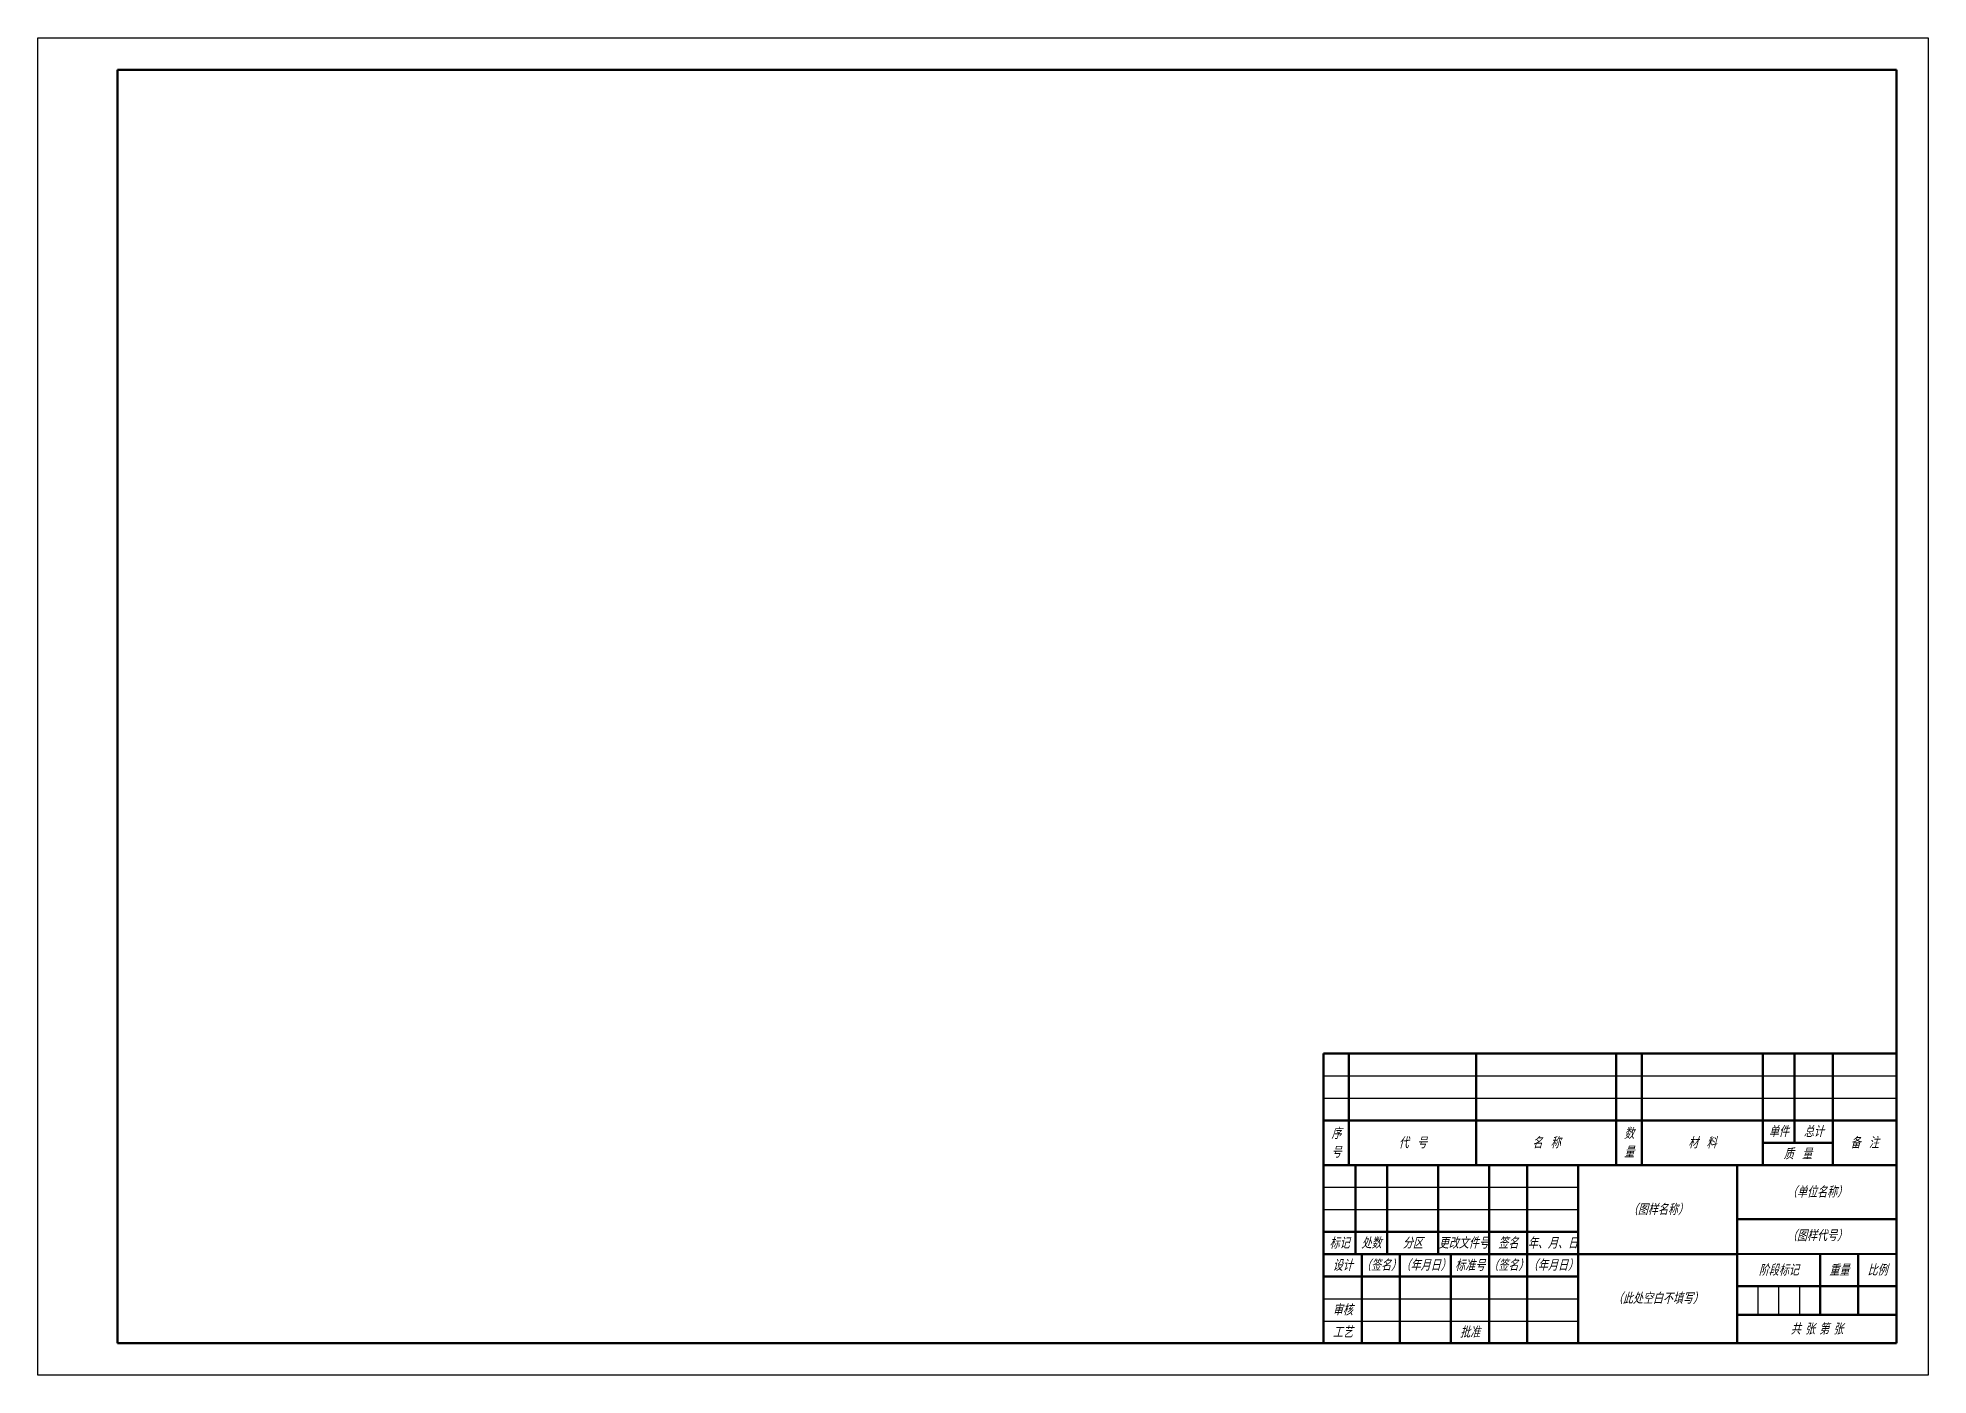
# Model space of a CAD drawing. Header units: millimetres. Extents: x 0 to 594, y 0 to 420.
import ezdxf

# ---------------------------------------------------------------- set-up
doc = ezdxf.new("R2010")
doc.units = ezdxf.units.MM
doc.header["$LTSCALE"] = 0.25
for name, color, linetype, lineweight in [('3文字', 7, 'Continuous', 30), ('6内框', 7, 'Continuous', 50), ('6外框', 7, 'Continuous', 25)]:
    doc.layers.add(name, color=color, linetype=linetype, lineweight=lineweight)
doc.styles.add('3.5号字体', font='g12f13.shx', dxfattribs={"oblique": 15, "height": 3.5, "bigfont": 'gbcbig.shx'})

msp = doc.modelspace()

# ---------------------------------------------------------------- linework, layer by layer
at = {"layer": '6内框'}
for p, q in [((584, 410), (25, 410)), ((25, 410), (25, 10)), ((584, 10), (584, 410)), ((404, 94), (404, 101)), ((404, 101), (584, 101)), ((412, 80), (412, 101)), ((452, 80), (452, 101)), ((496, 80), (496, 101)), ((504, 80), (504, 101)), ((542, 80), (542, 101)), ((552, 80), (552, 101)), ((564, 80), (564, 101)), ((404, 87), (404, 94)), ((404, 80), (404, 87)), ((404, 66), (404, 80)), ((404, 80), (412, 80)), ((412, 80), (452, 80)), ((412, 80), (412, 66)), ((452, 80), (496, 80)), ((452, 80), (452, 66)), ((496, 80), (504, 80)), ((496, 80), (496, 66)), ((504, 80), (542, 80)), ((504, 80), (504, 66)), ((542, 80), (552, 80)), ((542, 80), (542, 66)), ((552, 80), (564, 80)), ((552, 80), (552, 73)), ((564, 80), (584, 80)), ((564, 80), (564, 66)), ((542, 73), (564, 73)), ((404, 59), (404, 66)), ((404, 66), (414, 66)), ((414, 66), (424, 66)), ((414, 66), (414, 38)), ((424, 66), (440, 66)), ((424, 66), (424, 38)), ((440, 66), (456, 66)), ((440, 66), (440, 38)), ((456, 66), (468, 66)), ((456, 66), (456, 38)), ((468, 66), (484, 66)), ((468, 66), (468, 38)), ((484, 66), (490.5, 66)), ((484, 66), (484, 10)), ((490.5, 66), (497, 66)), ((497, 66), (503.5, 66)), ((503.5, 66), (510, 66)), ((510, 66), (522, 66)), ((522, 66), (534, 66)), ((534, 66), (584, 66)), ((534, 38), (534, 66)), ((404, 52), (404, 59)), ((404, 45), (404, 52)), ((584, 49), (534, 49)), ((404, 38), (404, 45)), ((404, 45), (484, 45)), ((404, 31), (404, 38)), ((404, 38), (484, 38)), ((416, 38), (416, 10)), ((428, 38), (428, 10)), ((444, 38), (444, 10)), ((456, 38), (456, 10)), ((468, 38), (468, 10)), ((484, 38), (534, 38)), ((584, 38.1), (534, 38)), ((534, 28), (534, 38)), ((560.01, 38), (560.01, 19)), ((572.01, 38), (572.01, 19)), ((404, 24), (404, 31)), ((404, 31), (416, 31)), ((416, 31), (428, 31)), ((428, 31), (444, 31)), ((444, 31), (456, 31)), ((456, 31), (468, 31)), ((468, 31), (484, 31)), ((404, 17), (404, 24)), ((534, 19), (534, 28)), ((584.01, 28), (534.01, 28)), ((534, 10), (534, 19)), ((534, 19), (584, 19)), ((404, 10), (404, 17)), ((25, 10), (584, 10))]:
    msp.add_line(p, q, dxfattribs=at)
at = {"layer": '6外框'}
for p, q in [((0, 0), (0, 420)), ((0, 420), (594, 420)), ((594, 420), (594, 0)), ((404, 94), (584, 94)), ((404, 87), (584, 87)), ((404, 59), (484, 59)), ((404, 52), (484, 52)), ((404, 24), (484, 24)), ((540.51, 28), (540.51, 19)), ((547.01, 28), (547.01, 19)), ((553.51, 28), (553.51, 19)), ((404, 17), (484, 17)), ((420, 0), (0, 0)), ((594, 0), (0, 0))]:
    msp.add_line(p, q, dxfattribs=at)

# ---------------------------------------------------------------- texts
at = {"layer": '3文字', "char_height": 3.5, "attachment_point": 5, "style": '3.5号字体'}
for s, width, heights, insert in [('序\\P号', 8, [0], (408, 73)), ('数\\P量', 8, [0], (500, 73)), ('单件', 10, [0], (547, 76.5)), ('总计', 12, [0], (558, 76.5)), ('代  号', 40, [0], (432, 73)), ('名  称', 44, [0], (474, 73)), ('材  料', 38, [0], (523, 73)), ('质  量', 22, [0], (553, 69.5)), ('备  注', 20, [0], (574, 73)), ('（单位名称）', 50, [0], (559, 57.5)), ('（图样名称）', 50, [0], (509, 52)), ('标记', 10, [0], (409, 41.5)), ('处数', 10, [0], (419, 41.5)), ('分区', 16, [0], (432, 41.5)), ('更改文件号', 16, [0], (448, 41.5)), ('签名', 12, [0], (462, 41.5)), ('年、月、日', 16, [0], (476, 41.5)), ('（图样代号）', 50, [7.66], (559, 43.8)), ('设计', 12, [0], (410, 34.5)), ('（签名）', 12, [0], (422, 34.5)), ('（年月日）', 16, [0], (436, 34.5)), ('标准号', 12, [0], (450, 34.5)), ('（签名）', 12, [0], (462, 34.5)), ('（年月日）', 16, [0], (476, 34.5)), ('阶段标记', 26, [0], (547.01, 33)), ('重量', 12, [0], (566.01, 33)), ('比例', 12, [0], (578.01, 33)), ('审核', 12, [0], (410, 20.5)), ('工艺', 12, [0], (410, 13.5)), ('批准', 12, [0], (450, 13.5)), ('共 张 第 张', 50, [0], (559.01, 14.5))]:
    msp.add_mtext_dynamic_manual_height_columns(s, width=width, gutter_width=17.5, heights=heights, dxfattribs=dict(at, insert=insert))
at = {"layer": '6内框', "insert": (509, 24.1), "char_height": 3.5, "attachment_point": 5, "style": '3.5号字体'}
msp.add_mtext_dynamic_manual_height_columns('（此处空白不填写）', width=50, gutter_width=17.5, heights=[21.43], dxfattribs=at)

doc.saveas('drawing.dxf')
